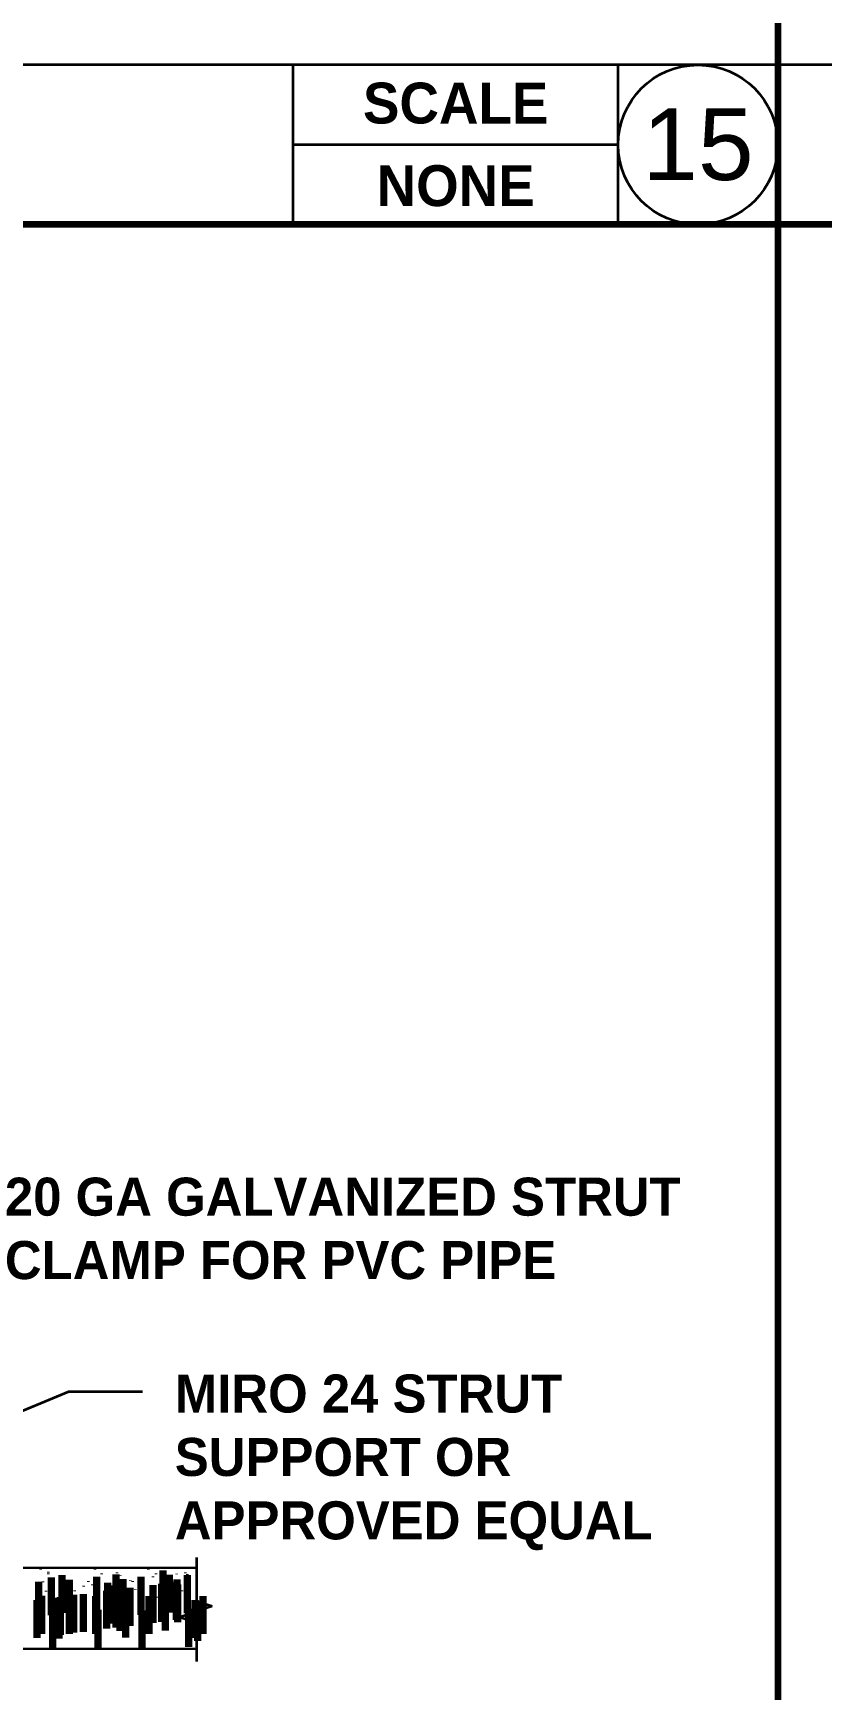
# Model space of a CAD drawing. Header units: inches. Extents: x 2025 to 34930, y -6955 to 4650.
# Drawn here: x 8981.9 to 9068.7, y -2808.1 to -2625.8 of the extents above; entities that cross this region are included whole.
import ezdxf

# ---------------------------------------------------------------- set-up
doc = ezdxf.new("R2010")
doc.units = ezdxf.units.IN
doc.header["$MEASUREMENT"] = 0
doc.layers.add('M-HVAC-EXHS-DUCT', color=3, linetype='Continuous', lineweight=50)
doc.layers.add('PDF-TEXT', color=7, linetype='Continuous', lineweight=35)
doc.styles.add('Century Gothic_B', font='GOTHICB.TTF', dxfattribs={"height": 6.659722})
doc.styles.add('PDF Arial', font='arial.ttf')
doc.styles.add('PDF Arial Bold', font='arialbd.ttf')

# ---------------------------------------------------------------- blocks, each defined once
blk = doc.blocks.new('p detail 21')
at = {"layer": 'PDF-TEXT'}
for p, q in [((8985.8, -2775.33), (8978.57, -2778.33)), ((8993.92, -2775.35), (8985.8, -2775.33)), ((8999.89, -2793.57), (8999.89, -2798.36)), ((8874.95, -2794.52), (8999.89, -2794.72)), ((8982.76, -2794.89), (8982.76, -2794.82)), ((8983.59, -2795.21), (8983.59, -2795.14)), ((8983.59, -2795.4), (8983.59, -2795.33)), ((8988.71, -2794.9), (8988.71, -2794.83)), ((8989.47, -2795.41), (8989.47, -2795.34)), ((8991.14, -2795.28), (8991.14, -2795.22)), ((8991.52, -2795.6), (8991.52, -2795.54)), ((8994.59, -2794.9), (8994.59, -2794.84)), ((8995.42, -2795.42), (8995.42, -2795.35)), ((8997.72, -2795.42), (8997.72, -2795.36)), ((8998.68, -2795.29), (8998.68, -2795.23)), ((8998.87, -2795.49), (8998.87, -2795.42)), ((8982.38, -2797.44), (8982.38, -2797.38)), ((8983.02, -2796.29), (8983.02, -2796.23)), ((8983.34, -2797.32), (8983.34, -2797.25)), ((8984.87, -2797.06), (8984.87, -2797)), ((8985.45, -2796.94), (8985.45, -2796.87)), ((8985.83, -2797.26), (8985.83, -2797.19)), ((8986.47, -2797.26), (8986.47, -2797.19)), ((8987.49, -2796.75), (8987.49, -2796.68)), ((8988, -2796.24), (8988, -2796.17)), ((8988.45, -2796.62), (8988.45, -2796.56)), ((8989.98, -2796.43), (8989.98, -2796.37)), ((8992.35, -2797.27), (8992.35, -2797.2)), ((8992.6, -2796.12), (8992.6, -2796.05)), ((8992.86, -2796.24), (8992.86, -2796.18)), ((8993.18, -2797.14), (8993.18, -2797.08)), ((8993.56, -2795.99), (8993.56, -2795.93)), ((8995.1, -2795.74), (8995.1, -2795.67)), ((8997.97, -2796.06), (8997.97, -2796)), ((8998.29, -2797.28), (8998.29, -2797.21)), ((8985.44, -2798.21), (8985.44, -2798.15)), ((8987.42, -2798.79), (8987.42, -2798.73)), ((8990.56, -2798.03), (8990.56, -2797.97)), ((8995.03, -2798.87), (8995.03, -2798.8)), ((8995.54, -2797.97), (8995.54, -2797.91)), ((9001.61, -2798.94), (8998.09, -2800.15)), ((8999.89, -2798.36), (9001.61, -2798.94)), ((8998.09, -2800.15), (8999.88, -2800.73)), ((8999.88, -2800.73), (8999.88, -2805.01)), ((8874.93, -2803.4), (8999.88, -2803.61))]:
    blk.add_line(p, q, dxfattribs=at)
at = {"layer": 'PDF-TEXT', "char_height": 4.1875, "attachment_point": 1, "style": 'Century Gothic_B'}
for s, insert, width in [('20 GA GALVANIZED STRUT CLAMP FOR PVC PIPE', (8978.79, -2751.76), 74.4149), ('MIRO 24 STRUT SUPPORT OR APPROVED EQUAL', (8997.49, -2773.43), 52.7407)]:
    blk.add_mtext(s, dxfattribs=dict(at, insert=insert, width=width))
at = {"layer": 'PDF-TEXT', "char_height": 4.19, "attachment_point": 7, "style": 'Century Gothic_B'}
for insert in [(8984.29, -2799.68), (8990.23, -2799.63), (8995.41, -2799.19), (8996.11, -2799.64), (8998.1, -2799.7), (8981.73, -2800.44), (8983.14, -2799.94), (8985.12, -2800.19), (8988.12, -2799.88), (8989.21, -2801.42), (8989.34, -2800.52), (8989.66, -2800.84), (8990.23, -2801.29), (8991, -2800.14), (8991.77, -2801.1), (8992.98, -2799.89), (8994.32, -2800.78), (8995.28, -2800.66), (8996.88, -2800.47), (8996.94, -2800.15), (8997.01, -2800.72), (8981.54, -2802.43), (8982.05, -2801.98), (8983.65, -2802.17), (8983.97, -2802.49), (8984.1, -2802.11), (8985.12, -2801.98), (8985.57, -2801.86), (8986.65, -2801.79), (8987.99, -2801.99), (8990.68, -2801.67), (8991.32, -2802.38), (8993.87, -2802), (8995.66, -2801.62), (8998.22, -2803.41), (8998.92, -2802.45), (8999.24, -2802.77), (8999.82, -2802.01), (8983.26, -2803.58), (8988.25, -2803.52), (8993.1, -2803.59)]:
    blk.add_mtext('I', dxfattribs=dict(at, insert=insert))

msp = doc.modelspace()

# ---------------------------------------------------------------- linework, layer by layer
at = {"layer": 'PDF-TEXT', "color": 42, "lineweight": 100}
for p, q in [((9063.83, -1888.19), (9063.83, -2917.77)), ((9787.29, -2646.85), (8343.83, -2646.85))]:
    msp.add_line(p, q, dxfattribs=at)
at = {"layer": 'PDF-TEXT'}
for p, q in [((9787.29, -2629.28), (8343.83, -2629.28)), ((9010.5, -2646.85), (9010.5, -2629.28)), ((9046.27, -2646.85), (9046.27, -2629.28)), ((9046.27, -2638.06), (9010.5, -2638.06))]:
    msp.add_line(p, q, dxfattribs=at)
msp.add_circle((9055.05, -2638.06), 8.78, dxfattribs=at)

# ---------------------------------------------------------------- block references
at = {"layer": 'M-HVAC-EXHS-DUCT'}
msp.add_blockref('p detail 21', (0, 0), dxfattribs=at)

# ---------------------------------------------------------------- texts
at = {"layer": 'PDF-TEXT', "attachment_point": 5}
for s, insert, char_height, width, style in [('{\\fCentury Gothic|b1|i0|c0|p34;SCALE}', (9028.39, -2633.51), 4.5, 35.7683, 'PDF Arial Bold'), ('15', (9055.05, -2638.06), 7.889, 17.5595, 'PDF Arial'), ('{\\fCentury Gothic|b1|i0|c0|p34;NONE}', (9028.39, -2642.6), 4.5, 35.7683, 'PDF Arial Bold')]:
    msp.add_mtext(s, dxfattribs=dict(at, insert=insert, char_height=char_height, width=width, style=style))

doc.saveas('drawing.dxf')
